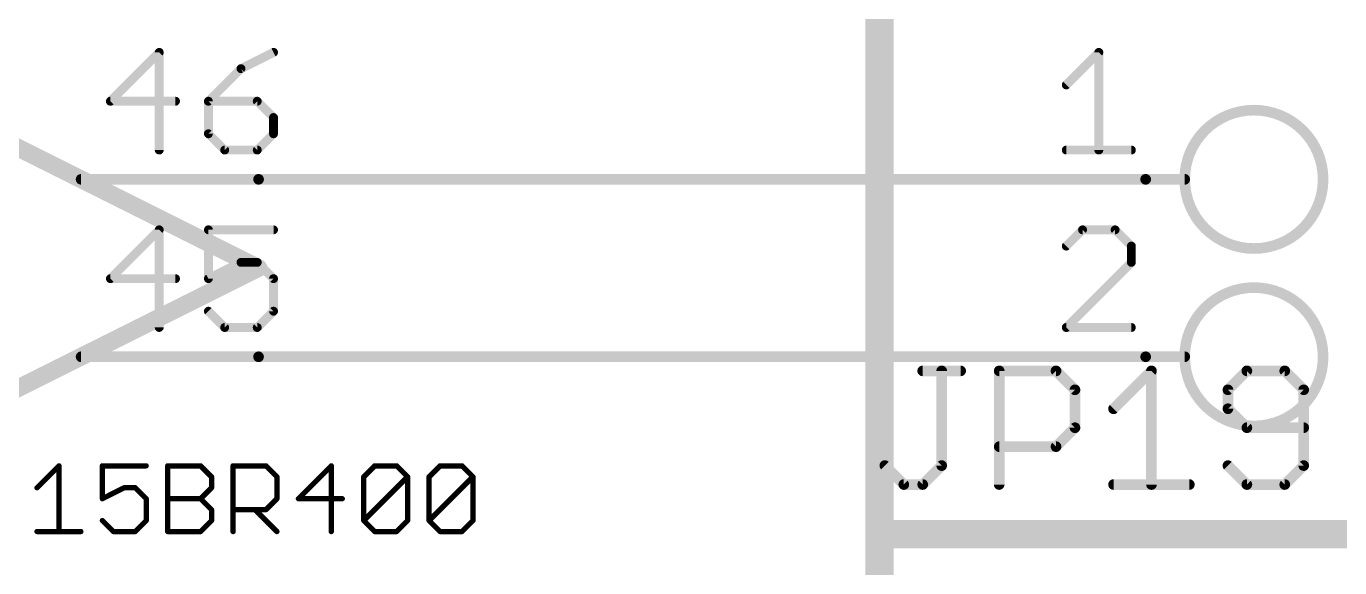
# Model space of a CAD drawing. Extents: x -72 to 265, y -97 to 216.
# Drawn here: x 19.53 to 38.34, y 47.78 to 55.53 of the extents above; entities that cross this region are included whole.
import ezdxf

# ---------------------------------------------------------------- set-up
doc = ezdxf.new("R2010")
doc.units = 0
for name, color, linetype in [('91', 94, 'CONTINUOUS'), ('94', 14, 'CONTINUOUS'), ('95', 251, 'CONTINUOUS'), ('96', 251, 'CONTINUOUS')]:
    doc.layers.add(name, color=color, linetype=linetype)

msp = doc.modelspace()

# ---------------------------------------------------------------- linework, layer by layer
at = {"layer": '91', "const_width": 0.1524}
for points in [[(22.86, 53.34), (35.56, 53.34)], [(35.56, 50.8), (22.86, 50.8)]]:
    msp.add_lwpolyline(points, dxfattribs=at)
at = {"layer": '91', "const_width": 0.0762}
for points in [[(22.86, 53.3781, 1), (22.86, 53.3019)], [(35.56, 53.3019, 1), (35.56, 53.3781)], [(22.86, 50.8381, 1), (22.86, 50.7619)], [(35.56, 50.7619, 1), (35.56, 50.8381)]]:
    msp.add_lwpolyline(points, format="xyb", dxfattribs=at)
at = {"layer": '94'}
for points, const_width in [([(31.75, 55.88), (31.75, 48.26)], 0.4064), ([(22.86, 52.07), (15.24, 55.88)], 0.254), ([(22.86, 53.34), (20.32, 53.34)], 0.1524), ([(35.56, 53.34), (36.1188, 53.34)], 0.1524), ([(15.24, 48.26), (22.86, 52.07)], 0.254), ([(22.86, 50.8), (20.32, 50.8)], 0.1524), ([(35.56, 50.8), (36.1188, 50.8)], 0.1524), ([(31.75, 48.26), (39.37, 48.26)], 0.4064), ([(39.37, 48.26), (31.75, 48.26)], 0.4064), ([(31.75, 48.26), (31.75, 40.64)], 0.4064)]:
    msp.add_lwpolyline(points, dxfattribs=dict(at, const_width=const_width))
for points, const_width in [([(37.1094, 52.3494, 1), (37.1094, 54.3306, 1), (37.1094, 52.3494)], 0.1524), ([(20.32, 53.3781, 1), (20.32, 53.3019)], 0.0762), ([(22.86, 53.3019, 1), (22.86, 53.3781)], 0.0762), ([(35.56, 53.3781, 1), (35.56, 53.3019)], 0.0762), ([(36.1188, 53.3019, 1), (36.1188, 53.3781)], 0.0762), ([(22.8884, 52.0132, 1), (22.8316, 52.1268)], 0.127), ([(22.8316, 52.0132, 1), (22.8884, 52.1268)], 0.127), ([(37.1094, 49.8094, 1), (37.1094, 51.7906, 1), (37.1094, 49.8094)], 0.1524), ([(20.32, 50.8381, 1), (20.32, 50.7619)], 0.0762), ([(22.86, 50.7619, 1), (22.86, 50.8381)], 0.0762), ([(35.56, 50.8381, 1), (35.56, 50.7619)], 0.0762), ([(36.1188, 50.7619, 1), (36.1188, 50.8381)], 0.0762), ([(31.75, 48.3616, 1), (31.75, 48.1584)], 0.2032), ([(31.75, 48.3616, 1), (31.75, 48.1584)], 0.2032), ([(31.8516, 48.26, 1), (31.6484, 48.26)], 0.2032), ([(31.6484, 48.26, 1), (31.8516, 48.26)], 0.2032)]:
    msp.add_lwpolyline(points, format="xyb", dxfattribs=dict(at, const_width=const_width))
at = {"layer": '95'}
for points, const_width in [([(21.4382, 55.1573), (20.7391, 54.4582)], 0.127), ([(21.4382, 53.7591), (21.4382, 55.1573)], 0.127), ([(23.0745, 55.1573), (22.6084, 54.9243)], 0.127), ([(34.4234, 54.6912), (34.8895, 55.1573)], 0.127), ([(34.8895, 55.1573), (34.8895, 53.7591)], 0.127), ([(22.6084, 54.9243), (22.1424, 54.4582)], 0.127), ([(20.7391, 54.4582), (21.6712, 54.4582)], 0.127), ([(22.1424, 54.4582), (22.1424, 53.9921)], 0.127), ([(22.8415, 54.4582), (22.1424, 54.4582)], 0.127), ([(23.0745, 54.2252), (22.8415, 54.4582)], 0.127), ([(23.0745, 53.9921), (23.0745, 54.2252)], 0.127), ([(22.1424, 53.9921), (22.3754, 53.7591)], 0.127), ([(22.8415, 53.7591), (23.0745, 53.9921)], 0.127), ([(22.3754, 53.7591), (22.8415, 53.7591)], 0.127), ([(34.4234, 53.7591), (35.3556, 53.7591)], 0.127), ([(21.4382, 52.6173), (20.7391, 51.9182)], 0.127), ([(21.4382, 51.2191), (21.4382, 52.6173)], 0.127), ([(23.0745, 52.6173), (22.1424, 52.6173)], 0.127), ([(22.1424, 52.6173), (22.1424, 51.9182)], 0.127), ([(34.6565, 52.6173), (34.4234, 52.3843)], 0.127), ([(35.1225, 52.6173), (34.6565, 52.6173)], 0.127), ([(35.3556, 52.3843), (35.1225, 52.6173)], 0.127), ([(35.3556, 52.1512), (35.3556, 52.3843)], 0.127), ([(22.1424, 51.9182), (22.6084, 52.1512)], 0.127), ([(22.6084, 52.1512), (22.8415, 52.1512)], 0.127), ([(22.8415, 52.1512), (23.0745, 51.9182)], 0.127), ([(34.4234, 51.2191), (35.3556, 52.1512)], 0.127), ([(20.7391, 51.9182), (21.6712, 51.9182)], 0.127), ([(23.0745, 51.9182), (23.0745, 51.4521)], 0.127), ([(22.3754, 51.2191), (22.1424, 51.4521)], 0.127), ([(23.0745, 51.4521), (22.8415, 51.2191)], 0.127), ([(22.8415, 51.2191), (22.3754, 51.2191)], 0.127), ([(35.3556, 51.2191), (34.4234, 51.2191)], 0.127), ([(32.3685, 50.5982), (32.9109, 50.5982)], 0.1524), ([(32.6397, 49.2424), (32.6397, 50.5982)], 0.1524), ([(33.4634, 48.9712), (33.4634, 50.5982)], 0.1524), ([(33.4634, 50.5982), (34.2769, 50.5982)], 0.1524), ([(34.2769, 50.5982), (34.548, 50.327)], 0.1524), ([(35.1005, 50.0559), (35.6428, 50.5982)], 0.1524), ([(35.6428, 50.5982), (35.6428, 48.9712)], 0.1524), ([(37.0088, 50.5982), (36.7377, 50.327)], 0.1524), ([(37.5512, 50.5982), (37.0088, 50.5982)], 0.1524), ([(37.8223, 50.327), (37.5512, 50.5982)], 0.1524), ([(34.548, 50.327), (34.548, 49.7847)], 0.1524), ([(36.7377, 50.327), (36.7377, 50.0559)], 0.1524), ([(37.8223, 49.2424), (37.8223, 50.327)], 0.1524), ([(36.7377, 50.0559), (37.0088, 49.7847)], 0.1524), ([(34.548, 49.7847), (34.2769, 49.5135)], 0.1524), ([(37.0088, 49.7847), (37.8223, 49.7847)], 0.1524), ([(34.2769, 49.5135), (33.4634, 49.5135)], 0.1524), ([(31.8262, 49.2424), (32.0974, 48.9712)], 0.1524), ([(32.3685, 48.9712), (32.6397, 49.2424)], 0.1524), ([(36.7377, 49.2424), (37.0088, 48.9712)], 0.1524), ([(37.5512, 48.9712), (37.8223, 49.2424)], 0.1524), ([(32.0974, 48.9712), (32.3685, 48.9712)], 0.1524), ([(35.1005, 48.9712), (36.1852, 48.9712)], 0.1524), ([(37.0088, 48.9712), (37.5512, 48.9712)], 0.1524)]:
    msp.add_lwpolyline(points, dxfattribs=dict(at, const_width=const_width))
for points, const_width in [([(21.4699, 55.1573, 1), (21.4064, 55.1573)], 0.0635), ([(21.4606, 55.1348, 1), (21.4157, 55.1797)], 0.0635), ([(23.0887, 55.1289, 1), (23.0603, 55.1857)], 0.0635), ([(34.9212, 55.1573, 1), (34.8577, 55.1573)], 0.0635), ([(34.9119, 55.1348, 1), (34.867, 55.1797)], 0.0635), ([(22.5942, 54.9527, 1), (22.6226, 54.8959)], 0.0635), ([(22.6309, 54.9018, 1), (22.586, 54.9467)], 0.0635), ([(34.401, 54.7137, 1), (34.4459, 54.6688)], 0.0635), ([(20.7391, 54.4899, 1), (20.7391, 54.4264)], 0.0635), ([(20.7166, 54.4806, 1), (20.7616, 54.4357)], 0.0635), ([(21.6712, 54.4264, 1), (21.6712, 54.4899)], 0.0635), ([(22.1741, 54.4582, 1), (22.1106, 54.4582)], 0.0635), ([(22.1424, 54.4899, 1), (22.1424, 54.4264)], 0.0635), ([(22.1199, 54.4806, 1), (22.1648, 54.4357)], 0.0635), ([(22.8639, 54.4806, 1), (22.819, 54.4357)], 0.0635), ([(22.8415, 54.4264, 1), (22.8415, 54.4899)], 0.0635), ([(23.1063, 54.2252, 1), (23.0428, 54.2252)], 0.0635), ([(23.0521, 54.2027, 1), (23.097, 54.2476)], 0.0635), ([(22.1648, 54.0146, 1), (22.1199, 53.9697)], 0.0635), ([(22.1106, 53.9921, 1), (22.1741, 53.9921)], 0.0635), ([(23.0428, 53.9921, 1), (23.1063, 53.9921)], 0.0635), ([(23.097, 53.9697, 1), (23.0521, 54.0146)], 0.0635), ([(21.4064, 53.7591, 1), (21.4699, 53.7591)], 0.0635), ([(22.3754, 53.7909, 1), (22.3754, 53.7274)], 0.0635), ([(22.353, 53.7366, 1), (22.3979, 53.7816)], 0.0635), ([(22.819, 53.7816, 1), (22.8639, 53.7366)], 0.0635), ([(22.8415, 53.7274, 1), (22.8415, 53.7909)], 0.0635), ([(34.4234, 53.7909, 1), (34.4234, 53.7274)], 0.0635), ([(34.8577, 53.7591, 1), (34.9212, 53.7591)], 0.0635), ([(35.3556, 53.7274, 1), (35.3556, 53.7909)], 0.0635), ([(21.4699, 52.6173, 1), (21.4064, 52.6173)], 0.0635), ([(21.4606, 52.5948, 1), (21.4157, 52.6397)], 0.0635), ([(22.1424, 52.649, 1), (22.1424, 52.5855)], 0.0635), ([(22.1741, 52.6173, 1), (22.1106, 52.6173)], 0.0635), ([(23.0745, 52.5855, 1), (23.0745, 52.649)], 0.0635), ([(34.6565, 52.649, 1), (34.6565, 52.5855)], 0.0635), ([(34.6789, 52.5948, 1), (34.634, 52.6397)], 0.0635), ([(35.145, 52.6397, 1), (35.1001, 52.5948)], 0.0635), ([(35.1225, 52.5855, 1), (35.1225, 52.649)], 0.0635), ([(34.401, 52.4067, 1), (34.4459, 52.3618)], 0.0635), ([(35.3873, 52.3843, 1), (35.3238, 52.3843)], 0.0635), ([(35.3331, 52.3618, 1), (35.378, 52.4067)], 0.0635), ([(22.6084, 52.183, 1), (22.6084, 52.1195)], 0.0635), ([(22.6226, 52.1228, 1), (22.5942, 52.1796)], 0.0635), ([(22.8639, 52.1737, 1), (22.819, 52.1288)], 0.0635), ([(22.8415, 52.1195, 1), (22.8415, 52.183)], 0.0635), ([(35.3238, 52.1512, 1), (35.3873, 52.1512)], 0.0635), ([(35.378, 52.1288, 1), (35.3331, 52.1737)], 0.0635), ([(20.7391, 51.9499, 1), (20.7391, 51.8864)], 0.0635), ([(20.7166, 51.9406, 1), (20.7616, 51.8957)], 0.0635), ([(21.6712, 51.8864, 1), (21.6712, 51.9499)], 0.0635), ([(22.1282, 51.9466, 1), (22.1566, 51.8898)], 0.0635), ([(22.1106, 51.9182, 1), (22.1741, 51.9182)], 0.0635), ([(23.1063, 51.9182, 1), (23.0428, 51.9182)], 0.0635), ([(23.0521, 51.8957, 1), (23.097, 51.9406)], 0.0635), ([(22.1648, 51.4746, 1), (22.1199, 51.4297)], 0.0635), ([(23.0428, 51.4521, 1), (23.1063, 51.4521)], 0.0635), ([(23.097, 51.4297, 1), (23.0521, 51.4746)], 0.0635), ([(21.4064, 51.2191, 1), (21.4699, 51.2191)], 0.0635), ([(22.3754, 51.2509, 1), (22.3754, 51.1874)], 0.0635), ([(22.353, 51.1966, 1), (22.3979, 51.2416)], 0.0635), ([(22.819, 51.2416, 1), (22.8639, 51.1966)], 0.0635), ([(22.8415, 51.1874, 1), (22.8415, 51.2509)], 0.0635), ([(34.4234, 51.2509, 1), (34.4234, 51.1874)], 0.0635), ([(34.401, 51.2416, 1), (34.4459, 51.1966)], 0.0635), ([(35.3556, 51.1874, 1), (35.3556, 51.2509)], 0.0635), ([(32.3685, 50.6363, 1), (32.3685, 50.5601)], 0.0762), ([(32.6778, 50.5982, 1), (32.6016, 50.5982)], 0.0762), ([(32.9109, 50.5601, 1), (32.9109, 50.6363)], 0.0762), ([(33.5015, 50.5982, 1), (33.4253, 50.5982)], 0.0762), ([(33.4634, 50.6363, 1), (33.4634, 50.5601)], 0.0762), ([(34.3038, 50.6251, 1), (34.2499, 50.5712)], 0.0762), ([(34.2769, 50.5601, 1), (34.2769, 50.6363)], 0.0762), ([(35.6809, 50.5982, 1), (35.6047, 50.5982)], 0.0762), ([(35.6698, 50.5712, 1), (35.6159, 50.6251)], 0.0762), ([(37.0088, 50.6363, 1), (37.0088, 50.5601)], 0.0762), ([(37.0358, 50.5712, 1), (36.9819, 50.6251)], 0.0762), ([(37.5781, 50.6251, 1), (37.5242, 50.5712)], 0.0762), ([(37.5512, 50.5601, 1), (37.5512, 50.6363)], 0.0762), ([(34.5861, 50.327, 1), (34.5099, 50.327)], 0.0762), ([(36.7758, 50.327, 1), (36.6996, 50.327)], 0.0762), ([(37.8604, 50.327, 1), (37.7842, 50.327)], 0.0762), ([(34.5211, 50.3001, 1), (34.575, 50.354)], 0.0762), ([(36.7107, 50.354, 1), (36.7646, 50.3001)], 0.0762), ([(37.7954, 50.3001, 1), (37.8493, 50.354)], 0.0762), ([(35.0736, 50.0828, 1), (35.1275, 50.0289)], 0.0762), ([(36.7646, 50.0828, 1), (36.7107, 50.0289)], 0.0762), ([(36.6996, 50.0559, 1), (36.7758, 50.0559)], 0.0762), ([(34.575, 49.7578, 1), (34.5211, 49.8116)], 0.0762), ([(37.0088, 49.8228, 1), (37.0088, 49.7466)], 0.0762), ([(36.9819, 49.7578, 1), (37.0358, 49.8116)], 0.0762), ([(37.8223, 49.7466, 1), (37.8223, 49.8228)], 0.0762), ([(34.5099, 49.7847, 1), (34.5861, 49.7847)], 0.0762), ([(33.4634, 49.5516, 1), (33.4634, 49.4754)], 0.0762), ([(34.2499, 49.5405, 1), (34.3038, 49.4866)], 0.0762), ([(34.2769, 49.4754, 1), (34.2769, 49.5516)], 0.0762), ([(31.8531, 49.2693, 1), (31.7993, 49.2154)], 0.0762), ([(32.6016, 49.2424, 1), (32.6778, 49.2424)], 0.0762), ([(32.6666, 49.2154, 1), (32.6128, 49.2693)], 0.0762), ([(36.7646, 49.2693, 1), (36.7107, 49.2154)], 0.0762), ([(37.7842, 49.2424, 1), (37.8604, 49.2424)], 0.0762), ([(37.8493, 49.2154, 1), (37.7954, 49.2693)], 0.0762), ([(32.0974, 49.0093, 1), (32.0974, 48.9331)], 0.0762), ([(32.0704, 48.9443, 1), (32.1243, 48.9981)], 0.0762), ([(32.3416, 48.9981, 1), (32.3955, 48.9443)], 0.0762), ([(32.3685, 48.9331, 1), (32.3685, 49.0093)], 0.0762), ([(33.4253, 48.9712, 1), (33.5015, 48.9712)], 0.0762), ([(35.1005, 49.0093, 1), (35.1005, 48.9331)], 0.0762), ([(35.6047, 48.9712, 1), (35.6809, 48.9712)], 0.0762), ([(36.1852, 48.9331, 1), (36.1852, 49.0093)], 0.0762), ([(37.0088, 49.0093, 1), (37.0088, 48.9331)], 0.0762), ([(36.9819, 48.9443, 1), (37.0358, 48.9981)], 0.0762), ([(37.5242, 48.9981, 1), (37.5781, 48.9443)], 0.0762), ([(37.5512, 48.9331, 1), (37.5512, 49.0093)], 0.0762)]:
    msp.add_lwpolyline(points, format="xyb", dxfattribs=dict(at, const_width=const_width))
at = {"layer": '96', "const_width": 0.0762}
for points in [[(19.6891, 48.9252), (20.0027, 49.2387)], [(20.0027, 49.2387), (20.0027, 48.2981)], [(21.2517, 49.2387), (20.6247, 49.2387)], [(20.6247, 49.2387), (20.6247, 48.7684)], [(21.5602, 48.2981), (21.5602, 49.2387)], [(21.5602, 49.2387), (22.0305, 49.2387)], [(22.0305, 49.2387), (22.1872, 49.0819)], [(22.4957, 48.2981), (22.4957, 49.2387)], [(22.4957, 49.2387), (22.966, 49.2387)], [(22.966, 49.2387), (23.1228, 49.0819)], [(23.9015, 49.2387), (23.4312, 48.7684)], [(23.9015, 48.2981), (23.9015, 49.2387)], [(24.3667, 49.0819), (24.5235, 49.2387)], [(24.5235, 49.2387), (24.837, 49.2387)], [(24.837, 49.2387), (24.9938, 49.0819)], [(25.3023, 49.0819), (25.459, 49.2387)], [(25.459, 49.2387), (25.7726, 49.2387)], [(25.7726, 49.2387), (25.9293, 49.0819)], [(22.1872, 49.0819), (22.1872, 48.9252)], [(23.1228, 49.0819), (23.1228, 48.7684)], [(24.3667, 48.4549), (24.3667, 49.0819)], [(24.3667, 48.4549), (24.9938, 49.0819)], [(24.9938, 49.0819), (24.9938, 48.4549)], [(25.3023, 48.4549), (25.3023, 49.0819)], [(25.3023, 48.4549), (25.9293, 49.0819)], [(25.9293, 49.0819), (25.9293, 48.4549)], [(20.6247, 48.7684), (20.9382, 48.9252)], [(20.9382, 48.9252), (21.095, 48.9252)], [(21.095, 48.9252), (21.2517, 48.7684)], [(22.1872, 48.9252), (22.0305, 48.7684)], [(21.2517, 48.7684), (21.2517, 48.4549)], [(21.5602, 48.7684), (22.0305, 48.7684)], [(22.0305, 48.7684), (22.1872, 48.6116)], [(23.1228, 48.7684), (22.966, 48.6116)], [(23.4312, 48.7684), (24.0583, 48.7684)], [(22.1872, 48.6116), (22.1872, 48.4549)], [(22.966, 48.6116), (22.4957, 48.6116)], [(22.8092, 48.6116), (23.1228, 48.2981)], [(19.6891, 48.2981), (20.3162, 48.2981)], [(20.7814, 48.2981), (20.6247, 48.4549)], [(21.095, 48.2981), (20.7814, 48.2981)], [(21.2517, 48.4549), (21.095, 48.2981)], [(22.0305, 48.2981), (21.5602, 48.2981)], [(22.1872, 48.4549), (22.0305, 48.2981)], [(24.5235, 48.2981), (24.3667, 48.4549)], [(24.837, 48.2981), (24.5235, 48.2981)], [(24.9938, 48.4549), (24.837, 48.2981)], [(25.459, 48.2981), (25.3023, 48.4549)], [(25.7726, 48.2981), (25.459, 48.2981)], [(25.9293, 48.4549), (25.7726, 48.2981)]]:
    msp.add_lwpolyline(points, dxfattribs=at)
at = {"layer": '96', "const_width": 0.0381}
for points in [[(20.0217, 49.2387, 1), (19.9836, 49.2387)], [(20.0161, 49.2252, 1), (19.9892, 49.2522)], [(20.6437, 49.2387, 1), (20.6056, 49.2387)], [(20.6247, 49.2578, 1), (20.6247, 49.2197)], [(21.2517, 49.2197, 1), (21.2517, 49.2578)], [(21.5602, 49.2578, 1), (21.5602, 49.2197)], [(21.5792, 49.2387, 1), (21.5411, 49.2387)], [(22.0439, 49.2522, 1), (22.017, 49.2252)], [(22.0305, 49.2197, 1), (22.0305, 49.2578)], [(22.4957, 49.2578, 1), (22.4957, 49.2197)], [(22.5147, 49.2387, 1), (22.4766, 49.2387)], [(22.9795, 49.2522, 1), (22.9525, 49.2252)], [(22.966, 49.2197, 1), (22.966, 49.2578)], [(23.9206, 49.2387, 1), (23.8825, 49.2387)], [(23.915, 49.2252, 1), (23.888, 49.2522)], [(24.5235, 49.2578, 1), (24.5235, 49.2197)], [(24.537, 49.2252, 1), (24.51, 49.2522)], [(24.8505, 49.2522, 1), (24.8236, 49.2252)], [(24.837, 49.2197, 1), (24.837, 49.2578)], [(25.459, 49.2578, 1), (25.459, 49.2197)], [(25.4725, 49.2252, 1), (25.4455, 49.2522)], [(25.786, 49.2522, 1), (25.7591, 49.2252)], [(25.7726, 49.2197, 1), (25.7726, 49.2578)], [(22.2063, 49.0819, 1), (22.1682, 49.0819)], [(22.1738, 49.0685, 1), (22.2007, 49.0954)], [(23.1418, 49.0819, 1), (23.1037, 49.0819)], [(23.1093, 49.0685, 1), (23.1362, 49.0954)], [(24.3858, 49.0819, 1), (24.3477, 49.0819)], [(24.3533, 49.0954, 1), (24.3802, 49.0685)], [(25.0129, 49.0819, 1), (24.9748, 49.0819)], [(25.0073, 49.0685, 1), (24.9803, 49.0954)], [(24.9803, 49.0685, 1), (25.0073, 49.0954)], [(25.3213, 49.0819, 1), (25.2832, 49.0819)], [(25.2888, 49.0954, 1), (25.3157, 49.0685)], [(25.9484, 49.0819, 1), (25.9103, 49.0819)], [(25.9428, 49.0685, 1), (25.9158, 49.0954)], [(25.9158, 49.0685, 1), (25.9428, 49.0954)], [(19.6757, 48.9386, 1), (19.7026, 48.9117)], [(20.9382, 48.9442, 1), (20.9382, 48.9061)], [(20.9467, 48.9081, 1), (20.9297, 48.9422)], [(21.1084, 48.9386, 1), (21.0815, 48.9117)], [(21.095, 48.9061, 1), (21.095, 48.9442)], [(22.1682, 48.9252, 1), (22.2063, 48.9252)], [(22.2007, 48.9117, 1), (22.1738, 48.9386)], [(20.6056, 48.7684, 1), (20.6437, 48.7684)], [(20.6161, 48.7854, 1), (20.6332, 48.7514)], [(21.2708, 48.7684, 1), (21.2327, 48.7684)], [(21.2383, 48.7549, 1), (21.2652, 48.7819)], [(21.5602, 48.7874, 1), (21.5602, 48.7493)], [(22.0439, 48.7819, 1), (22.017, 48.7549)], [(22.017, 48.7819, 1), (22.0439, 48.7549)], [(22.0305, 48.7493, 1), (22.0305, 48.7874)], [(23.1037, 48.7684, 1), (23.1418, 48.7684)], [(23.1362, 48.7549, 1), (23.1093, 48.7819)], [(23.4312, 48.7874, 1), (23.4312, 48.7493)], [(23.4177, 48.7819, 1), (23.4447, 48.7549)], [(24.0583, 48.7493, 1), (24.0583, 48.7874)], [(22.2063, 48.6116, 1), (22.1682, 48.6116)], [(22.1738, 48.5982, 1), (22.2007, 48.6251)], [(22.4957, 48.6307, 1), (22.4957, 48.5926)], [(22.8227, 48.6251, 1), (22.7958, 48.5982)], [(22.9525, 48.6251, 1), (22.9795, 48.5982)], [(22.966, 48.5926, 1), (22.966, 48.6307)], [(19.6891, 48.3172, 1), (19.6891, 48.2791)], [(20.3162, 48.2791, 1), (20.3162, 48.3172)], [(20.6381, 48.4683, 1), (20.6112, 48.4414)], [(20.7814, 48.3172, 1), (20.7814, 48.2791)], [(20.768, 48.2846, 1), (20.7949, 48.3116)], [(21.0815, 48.3116, 1), (21.1084, 48.2846)], [(21.095, 48.2791, 1), (21.095, 48.3172)], [(21.2327, 48.4549, 1), (21.2708, 48.4549)], [(21.2652, 48.4414, 1), (21.2383, 48.4683)], [(21.5602, 48.3172, 1), (21.5602, 48.2791)], [(22.017, 48.3116, 1), (22.0439, 48.2846)], [(22.0305, 48.2791, 1), (22.0305, 48.3172)], [(22.1682, 48.4549, 1), (22.2063, 48.4549)], [(22.2007, 48.4414, 1), (22.1738, 48.4683)], [(23.1093, 48.2846, 1), (23.1362, 48.3116)], [(24.3477, 48.4549, 1), (24.3858, 48.4549)], [(24.3802, 48.4683, 1), (24.3533, 48.4414)], [(24.3533, 48.4683, 1), (24.3802, 48.4414)], [(24.5235, 48.3172, 1), (24.5235, 48.2791)], [(24.51, 48.2846, 1), (24.537, 48.3116)], [(24.8236, 48.3116, 1), (24.8505, 48.2846)], [(24.837, 48.2791, 1), (24.837, 48.3172)], [(24.9748, 48.4549, 1), (25.0129, 48.4549)], [(25.0073, 48.4414, 1), (24.9803, 48.4683)], [(25.3157, 48.4683, 1), (25.2888, 48.4414)], [(25.2888, 48.4683, 1), (25.3157, 48.4414)], [(25.2832, 48.4549, 1), (25.3213, 48.4549)], [(25.459, 48.3172, 1), (25.459, 48.2791)], [(25.4455, 48.2846, 1), (25.4725, 48.3116)], [(25.7591, 48.3116, 1), (25.786, 48.2846)], [(25.7726, 48.2791, 1), (25.7726, 48.3172)], [(25.9103, 48.4549, 1), (25.9484, 48.4549)], [(25.9428, 48.4414, 1), (25.9158, 48.4683)], [(19.9836, 48.2981, 1), (20.0217, 48.2981)], [(21.5411, 48.2981, 1), (21.5792, 48.2981)], [(22.4766, 48.2981, 1), (22.5147, 48.2981)], [(23.8825, 48.2981, 1), (23.9206, 48.2981)]]:
    msp.add_lwpolyline(points, format="xyb", dxfattribs=at)

doc.saveas('drawing.dxf')
